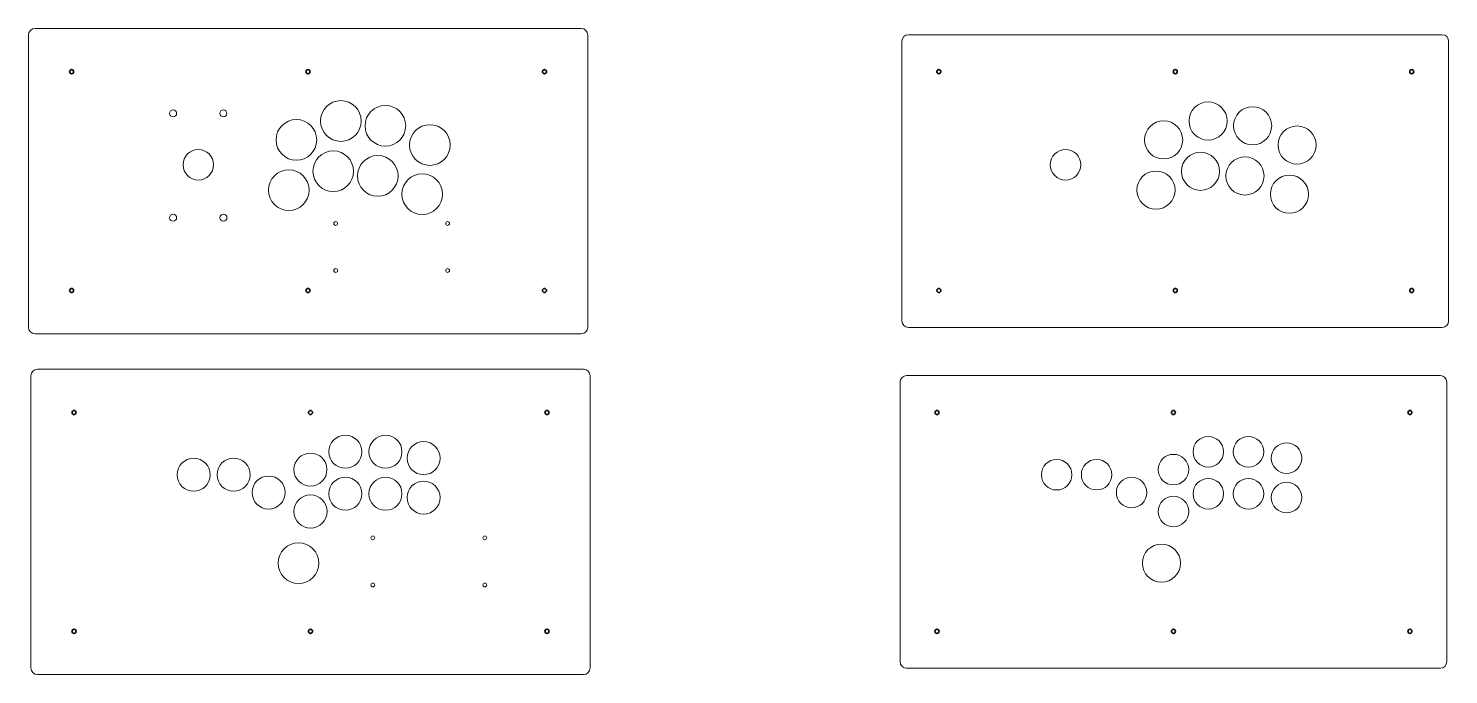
# Model space of a CAD drawing. Header units: millimetres. Extents: x 313 to 2379, y -2162 to 308.
# Drawn here: x 1257 to 2374, y -811 to -304 of the extents above; entities that cross this region are included whole.
import ezdxf

# ---------------------------------------------------------------- set-up
doc = ezdxf.new("R2010")
doc.units = ezdxf.units.MM
doc.header["$MEASUREMENT"] = 0
doc.layers.add('Layer 1', color=7, linetype='Continuous')

msp = doc.modelspace()

# ---------------------------------------------------------------- linework, layer by layer
at = {"layer": 'Layer 1', "color": 250, "lineweight": 9}
for centre, major_axis, ratio in [((1371.0171, -370.4), (0, 2.75), 1), ((1410.5921, -370.4), (0, 2.75), 1), ((1502.9891, -376.3869), (0, 16), 1), ((1537.9891, -380.1275), (0, 16), 1), ((2185.2063, -376.3869), (0, 15), 1), ((2220.2063, -380.1275), (0, 15), 1), ((1467.9891, -391.2369), (0, 16), 1), ((1572.9891, -395.2671), (0, 16), 1), ((2150.2063, -391.2369), (0, 15), 1), ((2255.2063, -395.2671), (0, 15), 1), ((1390.8391, -410.787), (0, 12.0001), 0.999991667), ((1496.9891, -415.8744), (0, 16), 1), ((2073.0563, -410.787), (0, 12.0001), 0.999991667), ((2179.2063, -415.8744), (0, 15), 1), ((1531.9892, -419.5504), (0, 16), 1), ((2214.2064, -419.5504), (0, 15), 1), ((1461.9891, -430.7244), (0, 16), 1), ((1566.9891, -433.8962), (0, 16), 1), ((2144.2063, -430.7244), (0, 15), 1), ((2249.2063, -433.8962), (0, 15), 1), ((1371.0171, -452.4001), (0, 2.75), 1), ((1410.6296, -452.3625), (0, 2.75), 1), ((1506.5005, -636.3241), (0, 13.0001), 0.999992308), ((1538.0504, -636.3366), (0, 13.0001), 0.999992308), ((2185.3593, -636.3241), (0, 12.0001), 0.999991667), ((2216.9092, -636.3366), (0, 12.0001), 0.999991667), ((1568.0505, -641.3367), (0, 13.0001), 0.999992308), ((2246.9093, -641.3367), (0, 12.0001), 0.999991667), ((1387.1756, -654.3866), (0, 13.0001), 0.999992308), ((1418.6255, -654.3617), (0, 13.0001), 0.999992308), ((1479.0506, -650.3741), (0, 13.0001), 0.999992308), ((2066.0344, -654.3866), (0, 12.0001), 0.999991667), ((2097.4843, -654.3617), (0, 12.0001), 0.999991667), ((2157.9094, -650.3741), (0, 12.0001), 0.999991667), ((1446.1505, -668.3991), (0, 13.0001), 0.999992308), ((1506.5005, -669.3366), (0, 13.0001), 0.999992308), ((1538.063, -669.3617), (0, 13.0001), 0.999992308), ((2125.0093, -668.3991), (0, 12.0001), 0.999991667), ((2185.3593, -669.3366), (0, 12.0001), 0.999991667), ((2216.9218, -669.3617), (0, 12.0001), 0.999991667), ((1479.0755, -683.3241), (0, 13.0001), 0.999992308), ((1568.063, -672.3616), (0, 13.0001), 0.999992308), ((2246.9218, -672.3616), (0, 12.0001), 0.999991667), ((2157.9343, -683.3241), (0, 12.0001), 0.999991667), ((1469.6506, -723.899), (0, 16), 1), ((2148.5094, -723.899), (0, 15), 1)]:
    msp.add_ellipse(centre, major_axis=major_axis, ratio=ratio, dxfattribs=at)
for points, knots in [([(1262.387, -303.6116), (1262.387, -303.6116), (1691.9524, -303.6116), (1691.9524, -303.6116), (1694.822, -303.6116), (1697.1697, -305.9593), (1697.1697, -308.8289), (1697.1697, -308.8289), (1697.1697, -538.3943), (1697.1697, -538.3943), (1697.1697, -541.2639), (1694.822, -543.6116), (1691.9524, -543.6116), (1691.9524, -543.6116), (1262.387, -543.6116), (1262.387, -543.6116), (1259.5174, -543.6116), (1257.1697, -541.2639), (1257.1697, -538.3943), (1257.1697, -538.3943), (1257.1697, -308.8289), (1257.1697, -308.8289), (1257.1697, -305.9593), (1259.5174, -303.6116), (1262.387, -303.6116)], [0, 0, 0, 0, 0.125, 0.125, 0.125, 0.25, 0.25, 0.25, 0.375, 0.375, 0.375, 0.5, 0.5, 0.5, 0.625, 0.625, 0.625, 0.75, 0.75, 0.75, 0.875, 0.875, 0.875, 1, 1, 1, 1]), ([(1949.3868, -308.6116), (1949.3868, -308.6116), (2369.387, -308.6116), (2369.387, -308.6116), (2372.137, -308.6116), (2374.3869, -310.8616), (2374.3869, -313.6116), (2374.3869, -313.6116), (2374.3869, -533.6116), (2374.3869, -533.6116), (2374.3869, -536.3616), (2372.137, -538.6116), (2369.387, -538.6116), (2369.387, -538.6116), (1949.3868, -538.6116), (1949.3868, -538.6116), (1946.6368, -538.6116), (1944.3869, -536.3616), (1944.3869, -533.6116), (1944.3869, -533.6116), (1944.3869, -313.6116), (1944.3869, -313.6116), (1944.3869, -310.8616), (1946.6368, -308.6116), (1949.3868, -308.6116)], [0, 0, 0, 0, 0.125, 0.125, 0.125, 0.25, 0.25, 0.25, 0.375, 0.375, 0.375, 0.5, 0.5, 0.5, 0.625, 0.625, 0.625, 0.75, 0.75, 0.75, 0.875, 0.875, 0.875, 1, 1, 1, 1]), ([(1500.4252, -456.8896), (1500.4252, -457.718), (1499.7536, -458.3896), (1498.9252, -458.3896), (1498.0968, -458.3896), (1497.4252, -457.718), (1497.4252, -456.8896), (1497.4252, -456.0612), (1498.0968, -455.3896), (1498.9252, -455.3896), (1499.7536, -455.3896), (1500.4252, -456.0612), (1500.4252, -456.8896)], [0, 0, 0, 0, 0.25, 0.25, 0.25, 0.5, 0.5, 0.5, 0.75, 0.75, 0.75, 1, 1, 1, 1]), ([(1588.4252, -456.8896), (1588.4252, -457.718), (1587.7536, -458.3896), (1586.9252, -458.3896), (1586.0968, -458.3896), (1585.4252, -457.718), (1585.4252, -456.8896), (1585.4252, -456.0612), (1586.0968, -455.3896), (1586.9252, -455.3896), (1587.7536, -455.3896), (1588.4252, -456.0612), (1588.4252, -456.8896)], [0, 0, 0, 0, 0.25, 0.25, 0.25, 0.5, 0.5, 0.5, 0.75, 0.75, 0.75, 1, 1, 1, 1]), ([(1500.4252, -493.8896), (1500.4252, -494.718), (1499.7536, -495.3896), (1498.9252, -495.3896), (1498.0968, -495.3896), (1497.4252, -494.718), (1497.4252, -493.8896), (1497.4252, -493.0612), (1498.0968, -492.3896), (1498.9252, -492.3896), (1499.7536, -492.3896), (1500.4252, -493.0612), (1500.4252, -493.8896)], [0, 0, 0, 0, 0.25, 0.25, 0.25, 0.5, 0.5, 0.5, 0.75, 0.75, 0.75, 1, 1, 1, 1]), ([(1588.4252, -493.8896), (1588.4252, -494.718), (1587.7536, -495.3896), (1586.9252, -495.3896), (1586.0968, -495.3896), (1585.4252, -494.718), (1585.4252, -493.8896), (1585.4252, -493.0612), (1586.0968, -492.3896), (1586.9252, -492.3896), (1587.7536, -492.3896), (1588.4252, -493.0612), (1588.4252, -493.8896)], [0, 0, 0, 0, 0.25, 0.25, 0.25, 0.5, 0.5, 0.5, 0.75, 0.75, 0.75, 1, 1, 1, 1]), ([(1264.2928, -571.4673), (1264.2928, -571.4673), (1693.8582, -571.4673), (1693.8582, -571.4673), (1696.7278, -571.4673), (1699.0755, -573.815), (1699.0755, -576.6846), (1699.0755, -576.6846), (1699.0755, -806.25), (1699.0755, -806.25), (1699.0755, -809.1196), (1696.7278, -811.4673), (1693.8582, -811.4673), (1693.8582, -811.4673), (1264.2928, -811.4673), (1264.2928, -811.4673), (1261.4232, -811.4673), (1259.0755, -809.1196), (1259.0755, -806.25), (1259.0755, -806.25), (1259.0755, -576.6846), (1259.0755, -576.6846), (1259.0755, -573.815), (1261.4232, -571.4673), (1264.2928, -571.4673)], [0, 0, 0, 0, 0.125, 0.125, 0.125, 0.25, 0.25, 0.25, 0.375, 0.375, 0.375, 0.5, 0.5, 0.5, 0.625, 0.625, 0.625, 0.75, 0.75, 0.75, 0.875, 0.875, 0.875, 1, 1, 1, 1]), ([(1947.9343, -576.4673), (1947.9343, -576.4673), (2367.9343, -576.4673), (2367.9343, -576.4673), (2370.6843, -576.4673), (2372.9343, -578.7173), (2372.9343, -581.4673), (2372.9343, -581.4673), (2372.9343, -801.4673), (2372.9343, -801.4673), (2372.9343, -804.2173), (2370.6843, -806.4673), (2367.9343, -806.4673), (2367.9343, -806.4673), (1947.9343, -806.4673), (1947.9343, -806.4673), (1945.1843, -806.4673), (1942.9343, -804.2173), (1942.9343, -801.4673), (1942.9343, -801.4673), (1942.9343, -581.4673), (1942.9343, -581.4673), (1942.9343, -578.7173), (1945.1843, -576.4673), (1947.9343, -576.4673)], [0, 0, 0, 0, 0.125, 0.125, 0.125, 0.25, 0.25, 0.25, 0.375, 0.375, 0.375, 0.5, 0.5, 0.5, 0.625, 0.625, 0.625, 0.75, 0.75, 0.75, 0.875, 0.875, 0.875, 1, 1, 1, 1]), ([(1529.6736, -704.0134), (1529.6736, -704.8418), (1529.002, -705.5134), (1528.1736, -705.5134), (1527.3452, -705.5134), (1526.6736, -704.8418), (1526.6736, -704.0134), (1526.6736, -703.185), (1527.3452, -702.5134), (1528.1736, -702.5134), (1529.002, -702.5134), (1529.6736, -703.185), (1529.6736, -704.0134)], [0, 0, 0, 0, 0.25, 0.25, 0.25, 0.5, 0.5, 0.5, 0.75, 0.75, 0.75, 1, 1, 1, 1]), ([(1617.6736, -704.0134), (1617.6736, -704.8418), (1617.002, -705.5134), (1616.1736, -705.5134), (1615.3452, -705.5134), (1614.6736, -704.8418), (1614.6736, -704.0134), (1614.6736, -703.185), (1615.3452, -702.5134), (1616.1736, -702.5134), (1617.002, -702.5134), (1617.6736, -703.185), (1617.6736, -704.0134)], [0, 0, 0, 0, 0.25, 0.25, 0.25, 0.5, 0.5, 0.5, 0.75, 0.75, 0.75, 1, 1, 1, 1]), ([(1529.6736, -741.0134), (1529.6736, -741.8418), (1529.002, -742.5134), (1528.1736, -742.5134), (1527.3452, -742.5134), (1526.6736, -741.8418), (1526.6736, -741.0134), (1526.6736, -740.185), (1527.3452, -739.5134), (1528.1736, -739.5134), (1529.002, -739.5134), (1529.6736, -740.185), (1529.6736, -741.0134)], [0, 0, 0, 0, 0.25, 0.25, 0.25, 0.5, 0.5, 0.5, 0.75, 0.75, 0.75, 1, 1, 1, 1]), ([(1617.6736, -741.0134), (1617.6736, -741.8418), (1617.002, -742.5134), (1616.1736, -742.5134), (1615.3452, -742.5134), (1614.6736, -741.8418), (1614.6736, -741.0134), (1614.6736, -740.185), (1615.3452, -739.5134), (1616.1736, -739.5134), (1617.002, -739.5134), (1617.6736, -740.185), (1617.6736, -741.0134)], [0, 0, 0, 0, 0.25, 0.25, 0.25, 0.5, 0.5, 0.5, 0.75, 0.75, 0.75, 1, 1, 1, 1])]:
    msp.add_open_spline(points, degree=3, knots=knots, dxfattribs=at)
at = {"layer": 'Layer 1', "lineweight": 35}
for points in [[(1292.7749, -337.6141), (1292.7749, -336.7304), (1292.0586, -336.0141), (1291.1749, -336.0141), (1290.2912, -336.0141), (1289.5749, -336.7304), (1289.5749, -337.6141), (1289.5749, -338.4978), (1290.2912, -339.2141), (1291.1749, -339.2141), (1292.0586, -339.2141), (1292.7749, -338.4978), (1292.7749, -337.6141)], [(1478.7697, -337.6142), (1478.7697, -336.7305), (1478.0534, -336.0142), (1477.1697, -336.0142), (1476.286, -336.0142), (1475.5697, -336.7305), (1475.5697, -337.6142), (1475.5697, -338.4979), (1476.286, -339.2142), (1477.1697, -339.2142), (1478.0534, -339.2142), (1478.7697, -338.4979), (1478.7697, -337.6142)], [(1664.7645, -337.6142), (1664.7645, -336.7305), (1664.0482, -336.0142), (1663.1645, -336.0142), (1662.2808, -336.0142), (1661.5645, -336.7305), (1661.5645, -337.6142), (1661.5645, -338.4979), (1662.2808, -339.2142), (1663.1645, -339.2142), (1664.0482, -339.2142), (1664.7645, -338.4979), (1664.7645, -337.6142)], [(1974.9921, -337.6141), (1974.9921, -336.7304), (1974.2758, -336.0141), (1973.3921, -336.0141), (1972.5084, -336.0141), (1971.7921, -336.7304), (1971.7921, -337.6141), (1971.7921, -338.4978), (1972.5084, -339.2141), (1973.3921, -339.2141), (1974.2758, -339.2141), (1974.9921, -338.4978), (1974.9921, -337.6141)], [(2160.9869, -337.6142), (2160.9869, -336.7305), (2160.2706, -336.0142), (2159.3869, -336.0142), (2158.5032, -336.0142), (2157.7869, -336.7305), (2157.7869, -337.6142), (2157.7869, -338.4979), (2158.5032, -339.2142), (2159.3869, -339.2142), (2160.2706, -339.2142), (2160.9869, -338.4979), (2160.9869, -337.6142)], [(2346.9817, -337.6142), (2346.9817, -336.7305), (2346.2654, -336.0142), (2345.3817, -336.0142), (2344.498, -336.0142), (2343.7817, -336.7305), (2343.7817, -337.6142), (2343.7817, -338.4979), (2344.498, -339.2142), (2345.3817, -339.2142), (2346.2654, -339.2142), (2346.9817, -338.4979), (2346.9817, -337.6142)], [(1292.7749, -509.609), (1292.7749, -508.7253), (1292.0586, -508.009), (1291.1749, -508.009), (1290.2912, -508.009), (1289.5749, -508.7253), (1289.5749, -509.609), (1289.5749, -510.4927), (1290.2912, -511.209), (1291.1749, -511.209), (1292.0586, -511.209), (1292.7749, -510.4927), (1292.7749, -509.609)], [(1478.7697, -509.609), (1478.7697, -508.7253), (1478.0534, -508.009), (1477.1697, -508.009), (1476.286, -508.009), (1475.5697, -508.7253), (1475.5697, -509.609), (1475.5697, -510.4927), (1476.286, -511.209), (1477.1697, -511.209), (1478.0534, -511.209), (1478.7697, -510.4927), (1478.7697, -509.609)], [(1664.7645, -509.609), (1664.7645, -508.7253), (1664.0482, -508.009), (1663.1645, -508.009), (1662.2808, -508.009), (1661.5645, -508.7253), (1661.5645, -509.609), (1661.5645, -510.4927), (1662.2808, -511.209), (1663.1645, -511.209), (1664.0482, -511.209), (1664.7645, -510.4927), (1664.7645, -509.609)], [(1974.9921, -509.609), (1974.9921, -508.7253), (1974.2758, -508.009), (1973.3921, -508.009), (1972.5084, -508.009), (1971.7921, -508.7253), (1971.7921, -509.609), (1971.7921, -510.4927), (1972.5084, -511.209), (1973.3921, -511.209), (1974.2758, -511.209), (1974.9921, -510.4927), (1974.9921, -509.609)], [(2160.9869, -509.609), (2160.9869, -508.7253), (2160.2706, -508.009), (2159.3869, -508.009), (2158.5032, -508.009), (2157.7869, -508.7253), (2157.7869, -509.609), (2157.7869, -510.4927), (2158.5032, -511.209), (2159.3869, -511.209), (2160.2706, -511.209), (2160.9869, -510.4927), (2160.9869, -509.609)], [(2346.9817, -509.609), (2346.9817, -508.7253), (2346.2654, -508.009), (2345.3817, -508.009), (2344.498, -508.009), (2343.7817, -508.7253), (2343.7817, -509.609), (2343.7817, -510.4927), (2344.498, -511.209), (2345.3817, -511.209), (2346.2654, -511.209), (2346.9817, -510.4927), (2346.9817, -509.609)], [(1294.6807, -605.4698), (1294.6807, -604.5861), (1293.9644, -603.8698), (1293.0807, -603.8698), (1292.197, -603.8698), (1291.4807, -604.5861), (1291.4807, -605.4698), (1291.4807, -606.3535), (1292.197, -607.0698), (1293.0807, -607.0698), (1293.9644, -607.0698), (1294.6807, -606.3535), (1294.6807, -605.4698)], [(1480.6755, -605.4699), (1480.6755, -604.5862), (1479.9592, -603.8699), (1479.0755, -603.8699), (1478.1918, -603.8699), (1477.4755, -604.5862), (1477.4755, -605.4699), (1477.4755, -606.3536), (1478.1918, -607.0699), (1479.0755, -607.0699), (1479.9592, -607.0699), (1480.6755, -606.3536), (1480.6755, -605.4699)], [(1666.6703, -605.4699), (1666.6703, -604.5862), (1665.954, -603.8699), (1665.0703, -603.8699), (1664.1866, -603.8699), (1663.4703, -604.5862), (1663.4703, -605.4699), (1663.4703, -606.3536), (1664.1866, -607.0699), (1665.0703, -607.0699), (1665.954, -607.0699), (1666.6703, -606.3536), (1666.6703, -605.4699)], [(1973.5395, -605.4698), (1973.5395, -604.5861), (1972.8232, -603.8698), (1971.9395, -603.8698), (1971.0558, -603.8698), (1970.3395, -604.5861), (1970.3395, -605.4698), (1970.3395, -606.3535), (1971.0558, -607.0698), (1971.9395, -607.0698), (1972.8232, -607.0698), (1973.5395, -606.3535), (1973.5395, -605.4698)], [(2159.5343, -605.4699), (2159.5343, -604.5862), (2158.818, -603.8699), (2157.9343, -603.8699), (2157.0506, -603.8699), (2156.3343, -604.5862), (2156.3343, -605.4699), (2156.3343, -606.3536), (2157.0506, -607.0699), (2157.9343, -607.0699), (2158.818, -607.0699), (2159.5343, -606.3536), (2159.5343, -605.4699)], [(2345.5291, -605.4699), (2345.5291, -604.5862), (2344.8128, -603.8699), (2343.9291, -603.8699), (2343.0454, -603.8699), (2342.3291, -604.5862), (2342.3291, -605.4699), (2342.3291, -606.3536), (2343.0454, -607.0699), (2343.9291, -607.0699), (2344.8128, -607.0699), (2345.5291, -606.3536), (2345.5291, -605.4699)], [(1294.6807, -777.4647), (1294.6807, -776.581), (1293.9644, -775.8647), (1293.0807, -775.8647), (1292.197, -775.8647), (1291.4807, -776.581), (1291.4807, -777.4647), (1291.4807, -778.3484), (1292.197, -779.0647), (1293.0807, -779.0647), (1293.9644, -779.0647), (1294.6807, -778.3484), (1294.6807, -777.4647)], [(1480.6755, -777.4647), (1480.6755, -776.581), (1479.9592, -775.8647), (1479.0755, -775.8647), (1478.1918, -775.8647), (1477.4755, -776.581), (1477.4755, -777.4647), (1477.4755, -778.3484), (1478.1918, -779.0647), (1479.0755, -779.0647), (1479.9592, -779.0647), (1480.6755, -778.3484), (1480.6755, -777.4647)], [(1666.6703, -777.4647), (1666.6703, -776.581), (1665.954, -775.8647), (1665.0703, -775.8647), (1664.1866, -775.8647), (1663.4703, -776.581), (1663.4703, -777.4647), (1663.4703, -778.3484), (1664.1866, -779.0647), (1665.0703, -779.0647), (1665.954, -779.0647), (1666.6703, -778.3484), (1666.6703, -777.4647)], [(1973.5395, -777.4647), (1973.5395, -776.581), (1972.8232, -775.8647), (1971.9395, -775.8647), (1971.0558, -775.8647), (1970.3395, -776.581), (1970.3395, -777.4647), (1970.3395, -778.3484), (1971.0558, -779.0647), (1971.9395, -779.0647), (1972.8232, -779.0647), (1973.5395, -778.3484), (1973.5395, -777.4647)], [(2159.5343, -777.4647), (2159.5343, -776.581), (2158.818, -775.8647), (2157.9343, -775.8647), (2157.0506, -775.8647), (2156.3343, -776.581), (2156.3343, -777.4647), (2156.3343, -778.3484), (2157.0506, -779.0647), (2157.9343, -779.0647), (2158.818, -779.0647), (2159.5343, -778.3484), (2159.5343, -777.4647)], [(2345.5291, -777.4647), (2345.5291, -776.581), (2344.8128, -775.8647), (2343.9291, -775.8647), (2343.0454, -775.8647), (2342.3291, -776.581), (2342.3291, -777.4647), (2342.3291, -778.3484), (2343.0454, -779.0647), (2343.9291, -779.0647), (2344.8128, -779.0647), (2345.5291, -778.3484), (2345.5291, -777.4647)]]:
    msp.add_open_spline(points, degree=3, knots=[0, 0, 0, 0, 0.25, 0.25, 0.25, 0.5, 0.5, 0.5, 0.75, 0.75, 0.75, 1, 1, 1, 1], dxfattribs=at)

doc.saveas('drawing.dxf')
